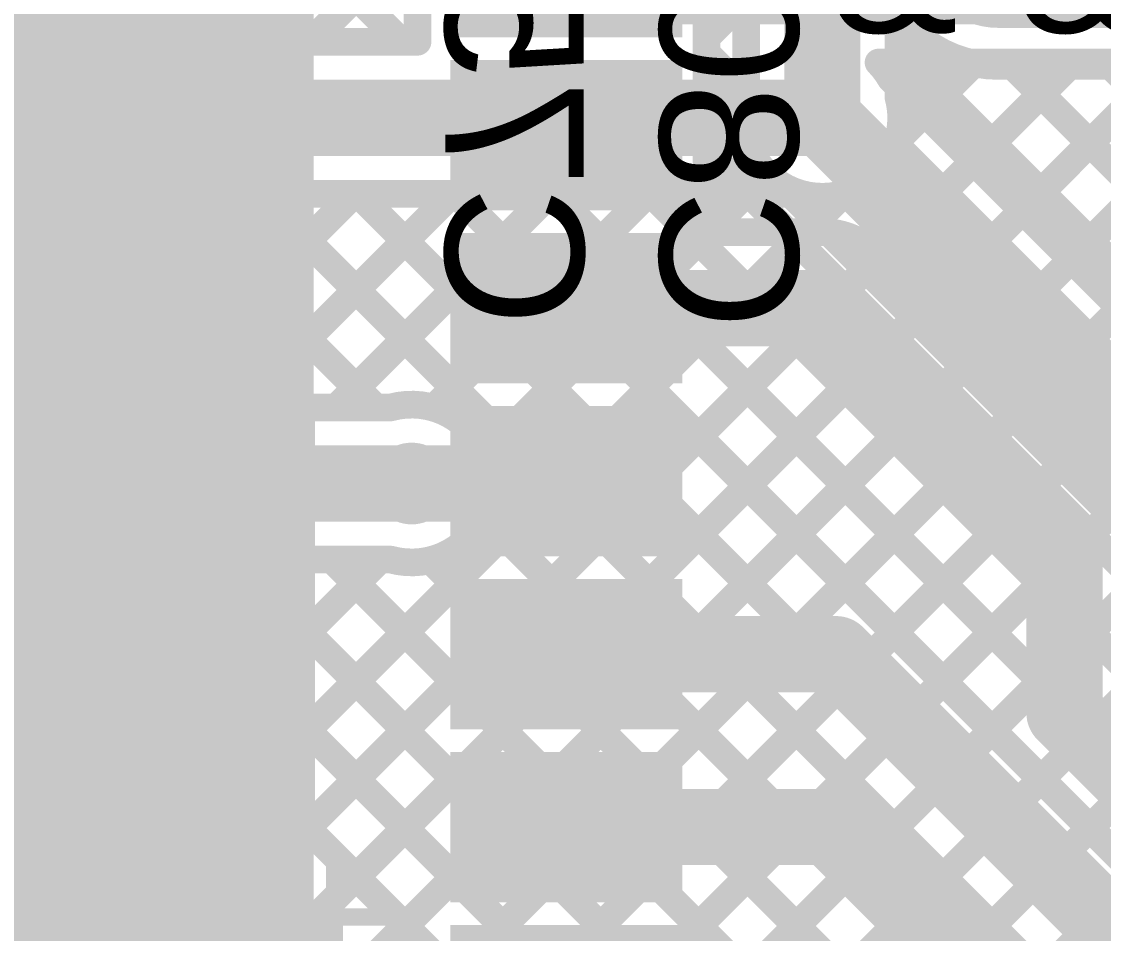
# Model space of a CAD drawing. Header units: millimetres. Extents: x -0.64 to 2.98, y -0.65 to 2.86.
# Drawn here: x 0.7016 to 1.0143, y 2.1323 to 2.3958 of the extents above; entities that cross this region are included whole.
import ezdxf

# ---------------------------------------------------------------- set-up
doc = ezdxf.new("R2010")
doc.units = ezdxf.units.MM
doc.header["$MEASUREMENT"] = 0
for name, color, linetype in [('BottomLayer', 5, 'Continuous'), ('BottomOverlay', 54, 'Continuous'), ('BottomSolder', 6, 'Continuous'), ('Mechanical2', 216, 'Continuous'), ('TopLayer', 1, 'Continuous'), ('TopOverlay', 2, 'Continuous'), ('TopPaste', 8, 'Continuous'), ('TopSolder', 216, 'Continuous'), ('ViaHoleLayer', 16, 'Continuous')]:
    doc.layers.add(name, color=color, linetype=linetype)
doc.styles.add('Arial', font='', dxfattribs={"height": 0.2})
doc.styles.get('Arial').set_extended_font_data('Arial')

# ---------------------------------------------------------------- blocks, each defined once
blk = doc.blocks.new('CASE_D_265')
at = {"layer": 'TopLayer'}
blk.add_hatch(color=1, dxfattribs=at).paths.add_polyline_path([(-0.16732, 0.05709), (-0.07283, 0.05709), (-0.07283, -0.05709), (-0.16732, -0.05709)])
at = {"layer": 'TopPaste'}
blk.add_hatch(color=8, dxfattribs=at).paths.add_polyline_path([(-0.16732, 0.05709), (-0.07283, 0.05709), (-0.07283, -0.05709), (-0.16732, -0.05709)])
at = {"layer": 'TopSolder'}
blk.add_hatch(color=216, dxfattribs=at).paths.add_polyline_path([(-0.17132, 0.06109), (-0.06883, 0.06109), (-0.06883, -0.06109), (-0.17132, -0.06109)])
at = {"layer": 'TopOverlay', "const_width": 0.005}
for points in [[(-0.177, 0.099), (-0.177, 0.07)], [(-0.16, 0.084), (-0.193, 0.084)], [(0.1437, 0.08465), (-0.1437, 0.08465)], [(-0.1437, 0.08465), (-0.1437, 0.0673)], [(-0.1437, -0.0673), (-0.1437, -0.08465)], [(0.1437, -0.08465), (-0.1437, -0.08465)]]:
    blk.add_lwpolyline(points, dxfattribs=at)
at = {"layer": 'TopOverlay', "const_width": 0.0025}
for points in [[(-0.19425, 0.084, 1), (-0.19175, 0.084, 1)], [(-0.16125, 0.084, 1), (-0.15875, 0.084, 1)], [(-0.14495, 0.08465, 1), (-0.14245, 0.08465, 1)], [(-0.14495, 0.08465, 1), (-0.14245, 0.08465, 1)], [(-0.17825, 0.07, 1), (-0.17575, 0.07, 1)], [(-0.14495, 0.0673, 1), (-0.14245, 0.0673, 1)], [(-0.14495, -0.0673, 1), (-0.14245, -0.0673, 1)], [(-0.14495, -0.08465, 1), (-0.14245, -0.08465, 1)], [(-0.14495, -0.08465, 1), (-0.14245, -0.08465, 1)]]:
    blk.add_lwpolyline(points, format="xyb", close=True, dxfattribs=at)
blk = doc.blocks.new('ESP32_WROVER_E_N8R8_292')
at = {"layer": 'TopLayer'}
for points in [[(-0.37402, 0.31772), (-0.31496, 0.31772), (-0.31496, 0.28228), (-0.37402, 0.28228)], [(-0.37402, 0.26772), (-0.31496, 0.26772), (-0.31496, 0.23228), (-0.37402, 0.23228)], [(-0.37402, 0.21772), (-0.31496, 0.21772), (-0.31496, 0.18228), (-0.37402, 0.18228)], [(-0.37402, 0.16772), (-0.31496, 0.16772), (-0.31496, 0.13228), (-0.37402, 0.13228)], [(-0.37402, 0.11772), (-0.31496, 0.11772), (-0.31496, 0.08228), (-0.37402, 0.08228)], [(-0.37402, 0.06772), (-0.31496, 0.06772), (-0.31496, 0.03228), (-0.37402, 0.03228)]]:
    blk.add_hatch(color=1, dxfattribs=at).paths.add_polyline_path(points)
at = {"layer": 'TopPaste'}
for points in [[(-0.37402, 0.31772), (-0.31496, 0.31772), (-0.31496, 0.28228), (-0.37402, 0.28228)], [(-0.37402, 0.26772), (-0.31496, 0.26772), (-0.31496, 0.23228), (-0.37402, 0.23228)], [(-0.37402, 0.21772), (-0.31496, 0.21772), (-0.31496, 0.18228), (-0.37402, 0.18228)], [(-0.37402, 0.16772), (-0.31496, 0.16772), (-0.31496, 0.13228), (-0.37402, 0.13228)], [(-0.37402, 0.11772), (-0.31496, 0.11772), (-0.31496, 0.08228), (-0.37402, 0.08228)], [(-0.37402, 0.06772), (-0.31496, 0.06772), (-0.31496, 0.03228), (-0.37402, 0.03228)]]:
    blk.add_hatch(color=8, dxfattribs=at).paths.add_polyline_path(points)
at = {"layer": 'TopSolder'}
for points in [[(-0.37802, 0.32172), (-0.31096, 0.32172), (-0.31096, 0.27828), (-0.37802, 0.27828)], [(-0.37802, 0.27172), (-0.31096, 0.27172), (-0.31096, 0.22828), (-0.37802, 0.22828)], [(-0.37802, 0.22172), (-0.31096, 0.22172), (-0.31096, 0.17828), (-0.37802, 0.17828)], [(-0.37802, 0.17172), (-0.31096, 0.17172), (-0.31096, 0.12828), (-0.37802, 0.12828)], [(-0.37802, 0.12172), (-0.31096, 0.12172), (-0.31096, 0.07828), (-0.37802, 0.07828)], [(-0.37802, 0.07172), (-0.31096, 0.07172), (-0.31096, 0.02828), (-0.37802, 0.02828)], [(-0.37802, 0.02172), (-0.31096, 0.02172), (-0.31096, -0.02172), (-0.37802, -0.02172)]]:
    blk.add_hatch(color=216, dxfattribs=at).paths.add_polyline_path(points)

msp = doc.modelspace()

# ---------------------------------------------------------------- hatches: boundary and pattern name
at = {"layer": 'BottomLayer'}
msp.add_hatch(color=5, dxfattribs=at).paths.add_polyline_path([(0.827, 2.395), (1.284, 2.395), (1.284, 2.471), (0.827, 2.471)])
h = msp.add_hatch(color=5, dxfattribs=at)
edge = h.paths.add_edge_path()
edge.add_arc((0.933, 2.368), 0.01181, 0, 360)
h = msp.add_hatch(color=5, dxfattribs=at)
edge = h.paths.add_edge_path()
edge.add_arc((0.81431, 2.26231), 0.01181, 0, 360)
at = {"layer": 'BottomSolder'}
h = msp.add_hatch(color=6, dxfattribs=at)
edge = h.paths.add_edge_path()
edge.add_arc((0.933, 2.368), 0.00791, 0, 360)
h = msp.add_hatch(color=6, dxfattribs=at)
edge = h.paths.add_edge_path()
edge.add_arc((0.81431, 2.26231), 0.00791, 0, 360)
at = {"layer": 'TopLayer'}
msp.add_hatch(color=1, dxfattribs=at).paths.add_polyline_path([(0.689, 1.975), (0.786, 1.975), (0.786, 2.531), (0.689, 2.531)])
h = msp.add_hatch(color=1, dxfattribs=at)
edge = h.paths.add_edge_path()
edge.add_arc((0.933, 2.368), 0.01181, 0, 360)
h = msp.add_hatch(color=1, dxfattribs=at)
edge = h.paths.add_edge_path()
edge.add_arc((0.81431, 2.26231), 0.01181, 0, 360)
at = {"layer": 'TopSolder'}
h = msp.add_hatch(color=216, dxfattribs=at)
edge = h.paths.add_edge_path()
edge.add_arc((0.933, 2.368), 0.00791, 0, 360)
h = msp.add_hatch(color=216, dxfattribs=at)
edge = h.paths.add_edge_path()
edge.add_arc((0.81431, 2.26231), 0.00791, 0, 360)
at = {"layer": 'ViaHoleLayer'}
h = msp.add_hatch(color=16, dxfattribs=at)
edge = h.paths.add_edge_path()
edge.add_arc((0.933, 2.368), 0.00591, 0, 360)
h = msp.add_hatch(color=16, dxfattribs=at)
edge = h.paths.add_edge_path()
edge.add_arc((0.81431, 2.26231), 0.00591, 0, 360)

# ---------------------------------------------------------------- linework, layer by layer
at = {"layer": 'BottomLayer'}
for points, const_width in [([(0.50403, 2.58417), (0.6982, 2.39)], 0.008), ([(0.53249, 2.584), (0.72649, 2.39)], 0.008), ([(0.56094, 2.58383), (0.75477, 2.39)], 0.008), ([(0.58939, 2.58367), (0.78306, 2.39)], 0.008), ([(0.61784, 2.5835), (0.81134, 2.39)], 0.008), ([(0.70027, 2.39), (0.793, 2.48273)], 0.008), ([(0.72855, 2.39), (0.81155, 2.473)], 0.008), ([(0.816, 2.39), (0.816, 2.473)], 0.008), ([(0.75684, 2.39), (0.816, 2.44916)], 0.008), ([(0.78512, 2.39), (0.816, 2.42088)], 0.008), ([(0.60903, 2.39), (0.816, 2.39)], 0.008), ([(0.94926, 2.384), (1.186, 2.384)], 0.008), ([(0.95876, 2.384), (1.31976, 2.023)], 0.008), ([(0.96261, 2.3695), (0.97711, 2.384)], 0.008), ([(0.97675, 2.35536), (1.00539, 2.384)], 0.008), ([(0.98705, 2.384), (1.34805, 2.023)], 0.008), ([(0.9909, 2.34122), (1.03368, 2.384)], 0.008), ([(1.00504, 2.32707), (1.06196, 2.384)], 0.008), ([(1.01533, 2.384), (1.37633, 2.023)], 0.008), ([(0.95282, 2.37929), (1.30911, 2.023)], 0.008), ([(0.603, 2.368), (0.933, 2.368)], 0.022), ([(0.933, 2.368), (1.3, 2.001)], 0.022), ([(0.419, 2.05216), (0.71284, 2.346)], 0.008), ([(0.60903, 2.346), (0.92389, 2.346)], 0.008), ([(0.65735, 2.346), (0.71904, 2.28431)], 0.008), ([(0.67943, 2.28431), (0.74112, 2.346)], 0.008), ([(0.68564, 2.346), (0.74733, 2.28431)], 0.008), ([(0.70771, 2.28431), (0.7694, 2.346)], 0.008), ([(0.71392, 2.346), (0.77561, 2.28431)], 0.008), ([(0.736, 2.28431), (0.79769, 2.346)], 0.008), ([(0.7422, 2.346), (0.80389, 2.28431)], 0.008), ([(0.76428, 2.28431), (0.82597, 2.346)], 0.008), ([(0.77049, 2.346), (1.32949, 1.787)], 0.008), ([(0.79257, 2.28431), (0.85426, 2.346)], 0.008), ([(0.79877, 2.346), (1.35777, 1.787)], 0.008), ([(0.82074, 2.2842), (0.88254, 2.346)], 0.008), ([(0.82706, 2.346), (1.31844, 1.85462)], 0.008), ([(0.83552, 2.2707), (0.91083, 2.346)], 0.008), ([(0.85534, 2.346), (1.32608, 1.87526)], 0.008), ([(0.88363, 2.346), (1.35124, 1.87838)], 0.008), ([(0.91191, 2.346), (1.38291, 1.875)], 0.008), ([(0.92389, 2.346), (1.2844, 1.98548)], 0.008), ([(0.627, 2.03389), (0.9315, 2.33839)], 0.008), ([(0.627, 2.00561), (0.94564, 2.32425)], 0.008), ([(0.627, 1.97732), (0.95978, 2.3101)], 0.008), ([(0.71296, 2.035), (0.97393, 2.29596)], 0.008), ([(0.66331, 2.28431), (0.80828, 2.28431)], 0.008), ([(0.74125, 2.035), (0.98807, 2.28182)], 0.008), ([(0.66331, 2.26231), (0.81431, 2.26231)], 0.022), ([(0.76953, 2.035), (1.00221, 2.26768)], 0.008), ([(0.79782, 2.035), (1.01635, 2.25354)], 0.008), ([(0.83516, 2.25305), (1.3012, 1.787)], 0.008), ([(0.627, 2.11874), (0.74857, 2.24031)], 0.008), ([(0.627, 2.14703), (0.72028, 2.24031)], 0.008), ([(0.627, 2.09046), (0.77685, 2.24031)], 0.008), ([(0.627, 2.06217), (0.80514, 2.24031)], 0.008), ([(0.67242, 2.24031), (0.80828, 2.24031)], 0.008), ([(0.67819, 2.24031), (1.1315, 1.787)], 0.008), ([(0.70647, 2.24031), (1.15978, 1.787)], 0.008), ([(0.73476, 2.24031), (1.18807, 1.787)], 0.008), ([(0.76304, 2.24031), (1.21635, 1.787)], 0.008), ([(0.79132, 2.24031), (1.24464, 1.787)], 0.008), ([(0.81976, 2.24016), (1.27292, 1.787)], 0.008), ([(0.82473, 2.03363), (1.03049, 2.23939)], 0.008), ([(0.66116, 2.22905), (1.05821, 1.832)], 0.008), ([(0.83728, 2.01789), (1.04464, 2.22525)], 0.008), ([(0.64702, 2.21491), (1.02993, 1.832)], 0.008), ([(0.682, 1.83433), (1.05878, 2.21111)], 0.008), ([(0.63288, 2.20077), (0.79865, 2.035)], 0.008), ([(0.70641, 1.83046), (1.07292, 2.19697)], 0.008)]:
    msp.add_lwpolyline(points, dxfattribs=dict(at, const_width=const_width))
for points, const_width in [([(0.6962, 2.39, 1), (0.7002, 2.39, 1)], 0.004), ([(0.69827, 2.39, 1), (0.70227, 2.39, 1)], 0.004), ([(0.72449, 2.39, 1), (0.72849, 2.39, 1)], 0.004), ([(0.72655, 2.39, 1), (0.73055, 2.39, 1)], 0.004), ([(0.75277, 2.39, 1), (0.75677, 2.39, 1)], 0.004), ([(0.75484, 2.39, 1), (0.75884, 2.39, 1)], 0.004), ([(0.78106, 2.39, 1), (0.78506, 2.39, 1)], 0.004), ([(0.78312, 2.39, 1), (0.78712, 2.39, 1)], 0.004), ([(0.80934, 2.39, 1), (0.81334, 2.39, 1)], 0.004), ([(0.814, 2.39, 1), (0.818, 2.39, 1)], 0.004), ([(0.814, 2.39, 1), (0.818, 2.39, 1)], 0.004), ([(0.94726, 2.384, 1), (0.95126, 2.384, 1)], 0.004), ([(0.94726, 2.384, 1), (0.95126, 2.384, 1)], 0.004), ([(0.95676, 2.384, 1), (0.96076, 2.384, 1)], 0.004), ([(0.97511, 2.384, 1), (0.97911, 2.384, 1)], 0.004), ([(0.98505, 2.384, 1), (0.98905, 2.384, 1)], 0.004), ([(1.00339, 2.384, 1), (1.00739, 2.384, 1)], 0.004), ([(1.01333, 2.384, 1), (1.01733, 2.384, 1)], 0.004), ([(0.95082, 2.37929, 1), (0.95482, 2.37929, 1)], 0.004), ([(0.95082, 2.37929, 1), (0.95482, 2.37929, 1)], 0.004), ([(0.9275, 2.368, 1), (0.9385, 2.368, 1)], 0.011), ([(0.9275, 2.368, 1), (0.9385, 2.368, 1)], 0.011), ([(0.96061, 2.3695, 1), (0.96461, 2.3695, 1)], 0.004), ([(0.97475, 2.35536, 1), (0.97875, 2.35536, 1)], 0.004), ([(0.71084, 2.346, 1), (0.71484, 2.346, 1)], 0.004), ([(0.71192, 2.346, 1), (0.71592, 2.346, 1)], 0.004), ([(0.73912, 2.346, 1), (0.74312, 2.346, 1)], 0.004), ([(0.7402, 2.346, 1), (0.7442, 2.346, 1)], 0.004), ([(0.7674, 2.346, 1), (0.7714, 2.346, 1)], 0.004), ([(0.76849, 2.346, 1), (0.77249, 2.346, 1)], 0.004), ([(0.79569, 2.346, 1), (0.79969, 2.346, 1)], 0.004), ([(0.79677, 2.346, 1), (0.80077, 2.346, 1)], 0.004), ([(0.82397, 2.346, 1), (0.82797, 2.346, 1)], 0.004), ([(0.82506, 2.346, 1), (0.82906, 2.346, 1)], 0.004), ([(0.85226, 2.346, 1), (0.85626, 2.346, 1)], 0.004), ([(0.85334, 2.346, 1), (0.85734, 2.346, 1)], 0.004), ([(0.88054, 2.346, 1), (0.88454, 2.346, 1)], 0.004), ([(0.88163, 2.346, 1), (0.88563, 2.346, 1)], 0.004), ([(0.90883, 2.346, 1), (0.91283, 2.346, 1)], 0.004), ([(0.90991, 2.346, 1), (0.91391, 2.346, 1)], 0.004), ([(0.92189, 2.346, 1), (0.92589, 2.346, 1)], 0.004), ([(0.92189, 2.346, 1), (0.92589, 2.346, 1)], 0.004), ([(0.9889, 2.34122, 1), (0.9929, 2.34122, 1)], 0.004), ([(0.9295, 2.33839, 1), (0.9335, 2.33839, 1)], 0.004), ([(1.00304, 2.32707, 1), (1.00704, 2.32707, 1)], 0.004), ([(0.94364, 2.32425, 1), (0.94764, 2.32425, 1)], 0.004), ([(0.95778, 2.3101, 1), (0.96178, 2.3101, 1)], 0.004), ([(0.97193, 2.29596, 1), (0.97593, 2.29596, 1)], 0.004), ([(0.70571, 2.28431, 1), (0.70971, 2.28431, 1)], 0.004), ([(0.71704, 2.28431, 1), (0.72104, 2.28431, 1)], 0.004), ([(0.734, 2.28431, 1), (0.738, 2.28431, 1)], 0.004), ([(0.74533, 2.28431, 1), (0.74933, 2.28431, 1)], 0.004), ([(0.76228, 2.28431, 1), (0.76628, 2.28431, 1)], 0.004), ([(0.77361, 2.28431, 1), (0.77761, 2.28431, 1)], 0.004), ([(0.79057, 2.28431, 1), (0.79457, 2.28431, 1)], 0.004), ([(0.80189, 2.28431, 1), (0.80589, 2.28431, 1)], 0.004), ([(0.80628, 2.28431, 1), (0.81028, 2.28431, 1)], 0.004), ([(0.80628, 2.28431, 1), (0.81028, 2.28431, 1)], 0.004), ([(0.81874, 2.2842, 1), (0.82274, 2.2842, 1)], 0.004), ([(0.98607, 2.28182, 1), (0.99007, 2.28182, 1)], 0.004), ([(0.80881, 2.26231, 1), (0.81981, 2.26231, 1)], 0.011), ([(0.83352, 2.2707, 1), (0.83752, 2.2707, 1)], 0.004), ([(1.00021, 2.26768, 1), (1.00421, 2.26768, 1)], 0.004), ([(0.83512, 2.26231, 1), (0.83912, 2.26231, 1)], 0.004), ([(0.83512, 2.26231, 1), (0.83912, 2.26231, 1)], 0.004), ([(0.83316, 2.25305, 1), (0.83716, 2.25305, 1)], 0.004), ([(1.01435, 2.25354, 1), (1.01835, 2.25354, 1)], 0.004), ([(0.70447, 2.24031, 1), (0.70847, 2.24031, 1)], 0.004), ([(0.71828, 2.24031, 1), (0.72228, 2.24031, 1)], 0.004), ([(0.73276, 2.24031, 1), (0.73676, 2.24031, 1)], 0.004), ([(0.74657, 2.24031, 1), (0.75057, 2.24031, 1)], 0.004), ([(0.76104, 2.24031, 1), (0.76504, 2.24031, 1)], 0.004), ([(0.77485, 2.24031, 1), (0.77885, 2.24031, 1)], 0.004), ([(0.78933, 2.24031, 1), (0.79332, 2.24031, 1)], 0.004), ([(0.80314, 2.24031, 1), (0.80714, 2.24031, 1)], 0.004), ([(0.80628, 2.24031, 1), (0.81028, 2.24031, 1)], 0.004), ([(0.80628, 2.24031, 1), (0.81028, 2.24031, 1)], 0.004), ([(0.81776, 2.24016, 1), (0.82176, 2.24016, 1)], 0.004)]:
    msp.add_lwpolyline(points, format="xyb", close=True, dxfattribs=dict(at, const_width=const_width))
at = {"layer": 'BottomLayer', "const_width": 0.008}
for points in [[(0.94926, 2.384, -0.064953), (0.95282, 2.37929)], [(0.80828, 2.28431, -0.494904), (0.83712, 2.26231)], [(0.83712, 2.26231, -0.494904), (0.80828, 2.24031)]]:
    msp.add_lwpolyline(points, format="xyb", dxfattribs=at)
at = {"layer": 'Mechanical2', "const_width": 0.01}
msp.add_lwpolyline([(1.75783, 2.80917, -6.230382), (0.64896, 2.81029)], format="xyb", dxfattribs=at)
at = {"layer": 'TopLayer'}
for points, const_width in [([(0.933, 2.368), (0.933, 2.4345)], 0.022), ([(0.984, 2.419), (1.092, 2.419)], 0.05), ([(0.89953, 2.39172), (0.89953, 2.43428)], 0.008), ([(0.911, 2.37403), (0.911, 2.42539)], 0.008), ([(0.89953, 2.39127), (0.911, 2.40274)], 0.008), ([(0.955, 2.37403), (0.955, 2.39767)], 0.008), ([(0.89953, 2.38428), (0.89953, 2.39172)], 0.008), ([(0.89953, 2.38428), (0.89953, 2.39172)], 0.008), ([(0.89953, 2.38667), (0.911, 2.37519)], 0.008), ([(0.955, 2.38776), (1.04222, 2.30054)], 0.008), ([(0.89953, 2.34172), (0.89953, 2.38428)], 0.008), ([(0.94925, 2.32786), (1.00439, 2.383)], 0.008), ([(0.95497, 2.36186), (0.97683, 2.38372)], 0.008), ([(0.9634, 2.31372), (1.03268, 2.383)], 0.008), ([(0.984, 2.383), (1.056, 2.383)], 0.008), ([(0.98805, 2.383), (1.04222, 2.32883)], 0.008), ([(1.01633, 2.383), (1.04222, 2.35711)], 0.008), ([(0.89953, 2.36299), (0.911, 2.37446)], 0.008), ([(0.97754, 2.29957), (1.04222, 2.36426)], 0.008), ([(0.95439, 2.36008), (1.04222, 2.27226)], 0.008), ([(0.89953, 2.35838), (0.92291, 2.335)], 0.008), ([(0.89983, 2.335), (0.91678, 2.35196)], 0.008), ([(0.92811, 2.335), (0.93914, 2.34603)], 0.008), ([(0.93993, 2.34627), (1.04222, 2.24397)], 0.008), ([(0.89953, 2.335), (0.89953, 2.34172)], 0.008), ([(0.89953, 2.335), (0.89953, 2.34172)], 0.008), ([(0.89953, 2.335), (0.933, 2.335)], 0.008), ([(0.99168, 2.28543), (1.04222, 2.33597)], 0.008), ([(0.9486, 2.32852), (1.01852, 2.2586)], 0.008), ([(0.859, 2.313), (0.933, 2.313)], 0.022), ([(0.933, 2.313), (1.003, 2.243)], 0.022), ([(0.43768, 2.305), (0.716, 2.305)], 0.025), ([(0.716, 2.305), (0.73403, 2.28697)], 0.025), ([(1.00582, 2.27129), (1.04222, 2.30769)], 0.008), ([(0.81431, 2.26231), (0.85831, 2.26231)], 0.022), ([(0.85831, 2.26231), (0.859, 2.263)], 0.022), ([(0.73508, 2.221), (0.73508, 2.232)], 0.05), ([(1.003, 2.196), (1.003, 2.243)], 0.022), ([(0.73508, 2.045), (0.73508, 2.221)], 0.05), ([(0.735, 2.1575), (0.735, 2.23208)], 0.025), ([(0.73403, 2.23305), (0.735, 2.23208)], 0.012), ([(0.735, 2.23208), (0.73508, 2.232)], 0.012), ([(0.7345, 2.157), (0.7345, 2.221)], 0.025), ([(0.859, 2.213), (0.937, 2.213)], 0.022), ([(0.937, 2.213), (1.345, 1.805)], 0.022), ([(1.003, 2.196), (1.34069, 1.85831)], 0.022), ([(0.859, 2.163), (0.939, 2.163)], 0.022), ([(0.939, 2.163), (1.311, 1.791)], 0.022)]:
    msp.add_lwpolyline(points, dxfattribs=dict(at, const_width=const_width))
for points, const_width in [([(0.9715, 2.419, 1), (0.9965, 2.419, 1)], 0.025), ([(0.953, 2.39767, 1), (0.957, 2.39767, 1)], 0.004), ([(0.953, 2.39767, 1), (0.957, 2.39767, 1)], 0.004), ([(0.89753, 2.39172, 1), (0.90153, 2.39172, 1)], 0.004), ([(0.89753, 2.39172, 1), (0.90153, 2.39172, 1)], 0.004), ([(0.89753, 2.39172, 1), (0.90153, 2.39172, 1)], 0.004), ([(0.89753, 2.39127, 1), (0.90153, 2.39127, 1)], 0.004), ([(0.89753, 2.38667, 1), (0.90153, 2.38667, 1)], 0.004), ([(0.953, 2.38776, 1), (0.957, 2.38776, 1)], 0.004), ([(0.89753, 2.38428, 1), (0.90153, 2.38428, 1)], 0.004), ([(0.89753, 2.38428, 1), (0.90153, 2.38428, 1)], 0.004), ([(0.89753, 2.38428, 1), (0.90153, 2.38428, 1)], 0.004), ([(0.97483, 2.38372, 1), (0.97883, 2.38372, 1)], 0.004), ([(0.982, 2.383, 1), (0.986, 2.383, 1)], 0.004), ([(0.982, 2.383, 1), (0.986, 2.383, 1)], 0.004), ([(0.98605, 2.383, 1), (0.99005, 2.383, 1)], 0.004), ([(1.00239, 2.383, 1), (1.00639, 2.383, 1)], 0.004), ([(1.01433, 2.383, 1), (1.01833, 2.383, 1)], 0.004), ([(0.909, 2.37519, 1), (0.913, 2.37519, 1)], 0.004), ([(0.909, 2.37446, 1), (0.913, 2.37446, 1)], 0.004), ([(0.909, 2.37403, 1), (0.913, 2.37403, 1)], 0.004), ([(0.909, 2.37403, 1), (0.913, 2.37403, 1)], 0.004), ([(0.9275, 2.368, 1), (0.9385, 2.368, 1)], 0.011), ([(0.953, 2.37403, 1), (0.957, 2.37403, 1)], 0.004), ([(0.953, 2.37403, 1), (0.957, 2.37403, 1)], 0.004), ([(0.95381, 2.368, 1), (0.95781, 2.368, 1)], 0.004), ([(0.95381, 2.368, 1), (0.95781, 2.368, 1)], 0.004), ([(0.89753, 2.36299, 1), (0.90153, 2.36299, 1)], 0.004), ([(0.95239, 2.36008, 1), (0.95639, 2.36008, 1)], 0.004), ([(0.95297, 2.36186, 1), (0.95697, 2.36186, 1)], 0.004), ([(0.89753, 2.35838, 1), (0.90153, 2.35838, 1)], 0.004), ([(0.91478, 2.35196, 1), (0.91878, 2.35196, 1)], 0.004), ([(0.93714, 2.34603, 1), (0.94114, 2.34603, 1)], 0.004), ([(0.93793, 2.34627, 1), (0.94193, 2.34627, 1)], 0.004), ([(0.89753, 2.34172, 1), (0.90153, 2.34172, 1)], 0.004), ([(0.89753, 2.34172, 1), (0.90153, 2.34172, 1)], 0.004), ([(0.89753, 2.34172, 1), (0.90153, 2.34172, 1)], 0.004), ([(0.89753, 2.335, 1), (0.90153, 2.335, 1)], 0.004), ([(0.89753, 2.335, 1), (0.90153, 2.335, 1)], 0.004), ([(0.89753, 2.335, 1), (0.90153, 2.335, 1)], 0.004), ([(0.89783, 2.335, 1), (0.90183, 2.335, 1)], 0.004), ([(0.92091, 2.335, 1), (0.92491, 2.335, 1)], 0.004), ([(0.92611, 2.335, 1), (0.93011, 2.335, 1)], 0.004), ([(0.931, 2.335, 1), (0.935, 2.335, 1)], 0.004), ([(0.931, 2.335, 1), (0.935, 2.335, 1)], 0.004), ([(0.931, 2.335, 1), (0.935, 2.335, 1)], 0.004), ([(0.94656, 2.32856, 1), (0.95056, 2.32856, 1)], 0.004), ([(0.9466, 2.32852, 1), (0.9506, 2.32852, 1)], 0.004), ([(0.9466, 2.32852, 1), (0.9506, 2.32852, 1)], 0.004), ([(0.94725, 2.32786, 1), (0.95125, 2.32786, 1)], 0.004), ([(0.8535, 2.313, 1), (0.8645, 2.313, 1)], 0.011), ([(0.9275, 2.313, 1), (0.9385, 2.313, 1)], 0.011), ([(0.9275, 2.313, 1), (0.9385, 2.313, 1)], 0.011), ([(0.70975, 2.305, 1), (0.72225, 2.305, 1)], 0.0125), ([(0.70975, 2.305, 1), (0.72225, 2.305, 1)], 0.0125), ([(0.9614, 2.31372, 1), (0.9654, 2.31372, 1)], 0.004), ([(0.97554, 2.29957, 1), (0.97954, 2.29957, 1)], 0.004), ([(0.72778, 2.28697, 1), (0.74028, 2.28697, 1)], 0.0125), ([(0.98968, 2.28543, 1), (0.99368, 2.28543, 1)], 0.004), ([(0.80881, 2.26231, 1), (0.81981, 2.26231, 1)], 0.011), ([(0.85281, 2.26231, 1), (0.86381, 2.26231, 1)], 0.011), ([(0.85281, 2.26231, 1), (0.86381, 2.26231, 1)], 0.011), ([(0.8535, 2.263, 1), (0.8645, 2.263, 1)], 0.011), ([(1.00382, 2.27129, 1), (1.00782, 2.27129, 1)], 0.004), ([(0.72258, 2.232, 1), (0.74758, 2.232, 1)], 0.025), ([(0.9975, 2.243, 1), (1.0085, 2.243, 1)], 0.011), ([(0.9975, 2.243, 1), (1.0085, 2.243, 1)], 0.011), ([(0.72258, 2.221, 1), (0.74758, 2.221, 1)], 0.025), ([(0.72258, 2.221, 1), (0.74758, 2.221, 1)], 0.025), ([(0.72875, 2.23208, 1), (0.74125, 2.23208, 1)], 0.0125), ([(0.73103, 2.23305, 1), (0.73703, 2.23305, 1)], 0.006), ([(0.732, 2.23208, 1), (0.738, 2.23208, 1)], 0.006), ([(0.732, 2.23208, 1), (0.738, 2.23208, 1)], 0.006), ([(0.73208, 2.232, 1), (0.73808, 2.232, 1)], 0.006), ([(0.72825, 2.221, 1), (0.74075, 2.221, 1)], 0.0125), ([(0.8535, 2.213, 1), (0.8645, 2.213, 1)], 0.011), ([(0.9315, 2.213, 1), (0.9425, 2.213, 1)], 0.011), ([(0.9315, 2.213, 1), (0.9425, 2.213, 1)], 0.011), ([(0.9975, 2.196, 1), (1.0085, 2.196, 1)], 0.011), ([(0.9975, 2.196, 1), (1.0085, 2.196, 1)], 0.011), ([(0.8535, 2.163, 1), (0.8645, 2.163, 1)], 0.011), ([(0.9335, 2.163, 1), (0.9445, 2.163, 1)], 0.011), ([(0.9335, 2.163, 1), (0.9445, 2.163, 1)], 0.011), ([(0.72825, 2.157, 1), (0.74075, 2.157, 1)], 0.0125), ([(0.72875, 2.1575, 1), (0.74125, 2.1575, 1)], 0.0125)]:
    msp.add_lwpolyline(points, format="xyb", close=True, dxfattribs=dict(at, const_width=const_width))
at = {"layer": 'TopLayer', "const_width": 0.008}
for points in [[(0.984, 2.383, -0.238528), (0.955, 2.39767)], [(0.95581, 2.368, -1.143538), (0.911, 2.37403)], [(0.955, 2.37403, -0.066963), (0.95581, 2.368)], [(0.933, 2.335, -0.198912), (0.94856, 2.32856)], [(0.933, 2.335, -0.199566), (0.9486, 2.32852)]]:
    msp.add_lwpolyline(points, format="xyb", dxfattribs=at)

# ---------------------------------------------------------------- block references
msp.add_blockref('ESP32_WROVER_E_N8R8_292', (1.20349, 2.113))
at = {"rotation": 180}
msp.add_blockref('CASE_D_265', (0.615, 2.221), dxfattribs=at)

# ---------------------------------------------------------------- texts
at = {"layer": 'BottomOverlay', "style": 'Arial'}
for p in [(0.935, 2.39266), (0.989, 2.39266)]:
    msp.add_text('&', height=0.04, rotation=360, dxfattribs=at).set_placement(p)
at = {"layer": 'BottomOverlay', "style": 'Arial', "text_generation_flag": 2}
for s, p in [('C75', (0.82401, 2.30768)), ('C80', (0.88601, 2.30668))]:
    msp.add_text(s, height=0.04, rotation=270, dxfattribs=at).set_placement(p)

doc.saveas('drawing.dxf')
